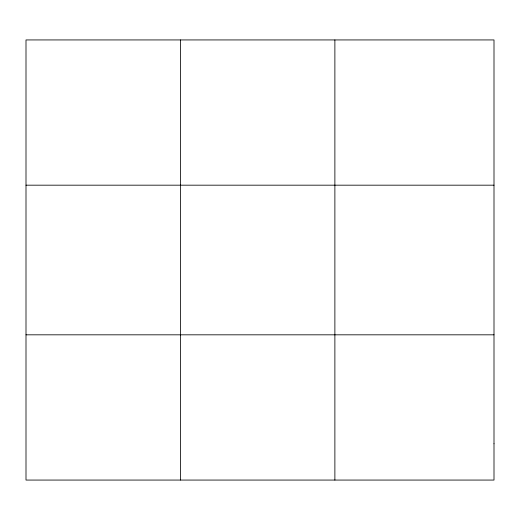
<?xml version="1.0" encoding="UTF-8"?>
<svg xmlns="http://www.w3.org/2000/svg" width="520" height="520" viewBox="0 0 520 520"><rect width="100%" height="100%" fill="white"/><g stroke="black" fill="none" stroke-linecap="round" stroke-linejoin="round"><path stroke-width="0.78" d="M180.44 39.936L180.44 480.064M334.88 39.936L334.88 480.064M26 185.178L494 185.178M26 334.822L494 334.822M494 443.755L494 480.064L26 480.064L26 39.936L494 39.936L494 443.755"/></g></svg>
